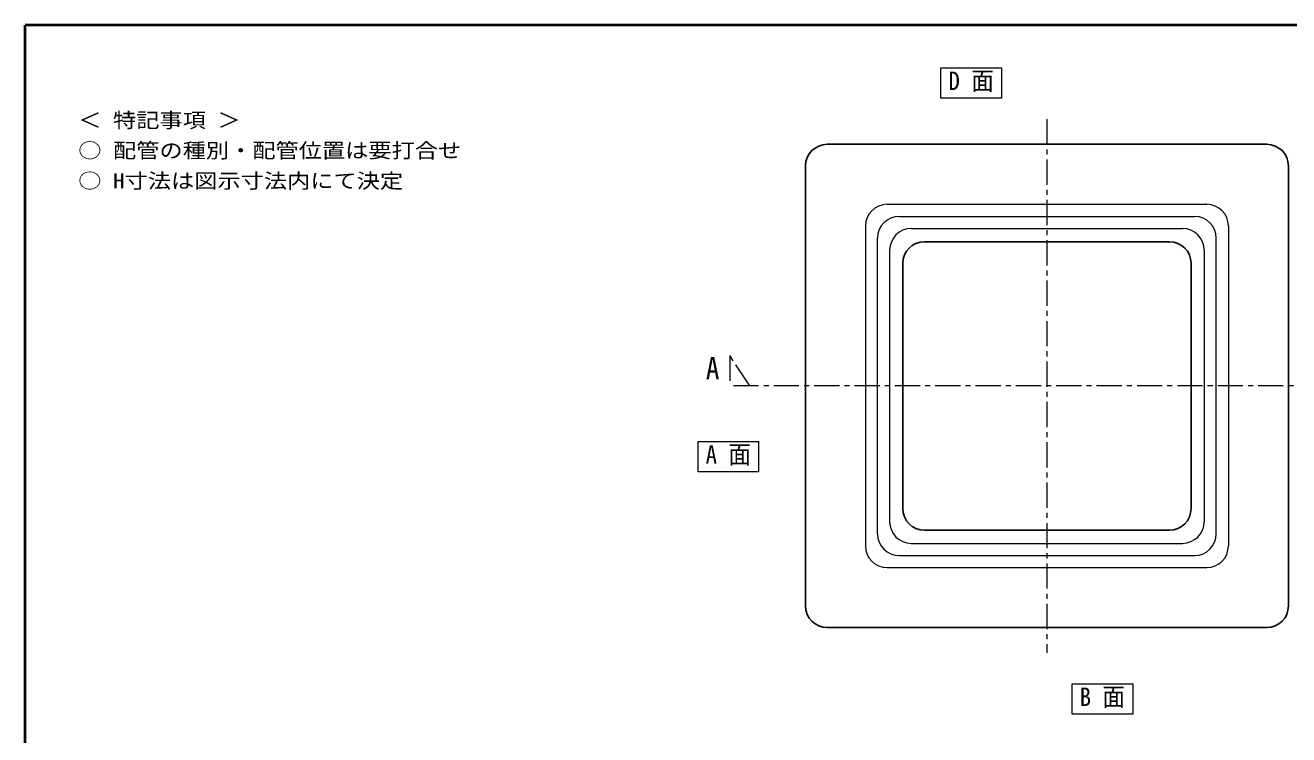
# Model space of a CAD drawing. Units: millimetres, scale not verified. Extents: x -1486 to 1349, y -951 to 1016.
# Drawn here: x -1486 to 267, y 33 to 1016 of the extents above; entities that cross this region are included whole.
import ezdxf
from ezdxf.enums import TextEntityAlignment as Align

# ---------------------------------------------------------------- set-up
doc = ezdxf.new("R2010")
doc.units = ezdxf.units.MM
doc.header["$LTSCALE"] = 7
doc.linetypes.add('CHAIN1', pattern=[8, 5, -1, 1, -1])
doc.layers.add('0-0', color=7, linetype='Continuous', lineweight=18)
doc.styles.add('ＭＳ ゴシック', font='')
doc.styles.get('ＭＳ ゴシック').set_extended_font_data('MS Gothic')

msp = doc.modelspace()

# ---------------------------------------------------------------- linework, layer by layer
at = {"layer": '0-0', "color": 1, "lineweight": 40}
for p in [(-1485.961, -950.661), (1349.039, 1016.339)]:
    msp.add_line(p, (-1485.961, 1016.339), dxfattribs=at)
at = {"layer": '0-0', "color": 4, "linetype": 'CHAIN1', "lineweight": 9}
for p, q in [((-68.461, 886.339), (-68.461, 146.339)), ((-480.461, 516.339), (-508.461, 558.339)), ((-508.461, 558.339), (-508.461, 516.339)), ((371.539, 516.339), (-508.461, 516.339))]:
    msp.add_line(p, q, dxfattribs=at)
at = {"layer": '0-0', "color": 5, "lineweight": 25}
for p, q in [((-373.461, 851.339), (236.539, 851.339)), ((-403.461, 211.339), (-403.461, 821.339)), ((266.539, 211.339), (266.539, 821.339)), ((-238.461, 716.339), (101.539, 716.339)), ((-268.461, 346.339), (-268.461, 686.339)), ((131.539, 346.339), (131.539, 686.339)), ((-238.461, 316.339), (101.539, 316.339)), ((-373.461, 181.339), (236.539, 181.339))]:
    msp.add_line(p, q, dxfattribs=at)
at = {"layer": '0-0', "color": 4, "lineweight": 9}
for p, q in [((-290.249, 768.128), (153.328, 768.128)), ((-320.249, 738.128), (-320.249, 294.551)), ((183.328, 738.128), (183.328, 294.551)), ((-256.672, 734.551), (119.751, 734.551)), ((-286.672, 704.551), (-286.672, 328.128)), ((149.751, 704.551), (149.751, 328.128)), ((-256.672, 298.128), (119.751, 298.128)), ((-290.249, 264.551), (153.328, 264.551))]:
    msp.add_line(p, q, dxfattribs=at)
at = {"layer": '0-0'}
for p, q in [((-273.461, 751.339), (136.539, 751.339)), ((-303.461, 311.339), (-303.461, 721.339)), ((166.539, 311.339), (166.539, 721.339)), ((-273.461, 281.339), (136.539, 281.339))]:
    msp.add_line(p, q, dxfattribs=at)
at = {"layer": '0-0', "color": 3}
for points in [[(-215.461, 957.339), (-131.461, 957.339), (-131.461, 915.339), (-215.461, 915.339)], [(-552.461, 439.339), (-468.461, 439.339), (-468.461, 397.339), (-552.461, 397.339)], [(-33.461, 103.339), (50.539, 103.339), (50.539, 61.339), (-33.461, 61.339)]]:
    msp.add_lwpolyline(points, close=True, dxfattribs=at)
at = {"layer": '0-0', "color": 5, "lineweight": 25}
for centre, start, end in [((-373.461, 821.339), 90, 180), ((236.539, 821.339), 0, 90), ((-238.461, 686.339), 90, 180), ((101.539, 686.339), 0, 90), ((-238.461, 346.339), 180, 270), ((101.539, 346.339), 270, 0), ((-373.461, 211.339), 180, 270), ((236.539, 211.339), 270, 0)]:
    msp.add_arc(centre, 30, start, end, dxfattribs=at)
at = {"layer": '0-0', "color": 4, "lineweight": 9}
for centre, start, end in [((-290.249, 738.128), 90, 180), ((153.328, 738.128), 0, 90), ((-256.672, 704.551), 90, 180), ((119.751, 704.551), 0, 90), ((-256.672, 328.128), 180, 270), ((119.751, 328.128), 270, 0), ((-290.249, 294.551), 180, 270), ((153.328, 294.551), 270, 0)]:
    msp.add_arc(centre, 30, start, end, dxfattribs=at)
at = {"layer": '0-0'}
for centre, start, end in [((-273.461, 721.339), 90, 180), ((136.539, 721.339), 0, 90), ((-273.461, 311.339), 180, 270), ((136.539, 311.339), 270, 0)]:
    msp.add_arc(centre, 30, start, end, dxfattribs=at)

# ---------------------------------------------------------------- texts
at = {"layer": '0-0', "style": 'ＭＳ ゴシック'}
for s, height, width, p in [('D 面', 25.66, 0.9, (-204.961, 918.839)), ('＜ 特記事項 ＞', 20.53, 1.15, (-1412.461, 868.339)), ('○ 配管の種別・配管位置は要打合せ', 20.53, 1.15, (-1412.461, 826.339)), ('○ H寸法は図示寸法内にて決定', 20.53, 1.15, (-1412.461, 784.339)), ('A', 30.79, 0.9, (-541.711, 516.339)), ('A 面', 25.66, 0.9, (-541.961, 400.839)), ('B 面', 25.66, 0.9, (-22.961, 64.839))]:
    msp.add_text(s, height=height, dxfattribs=dict(at, width=width)).set_placement(p, align=Align.BOTTOM_LEFT)

doc.saveas('drawing.dxf')
